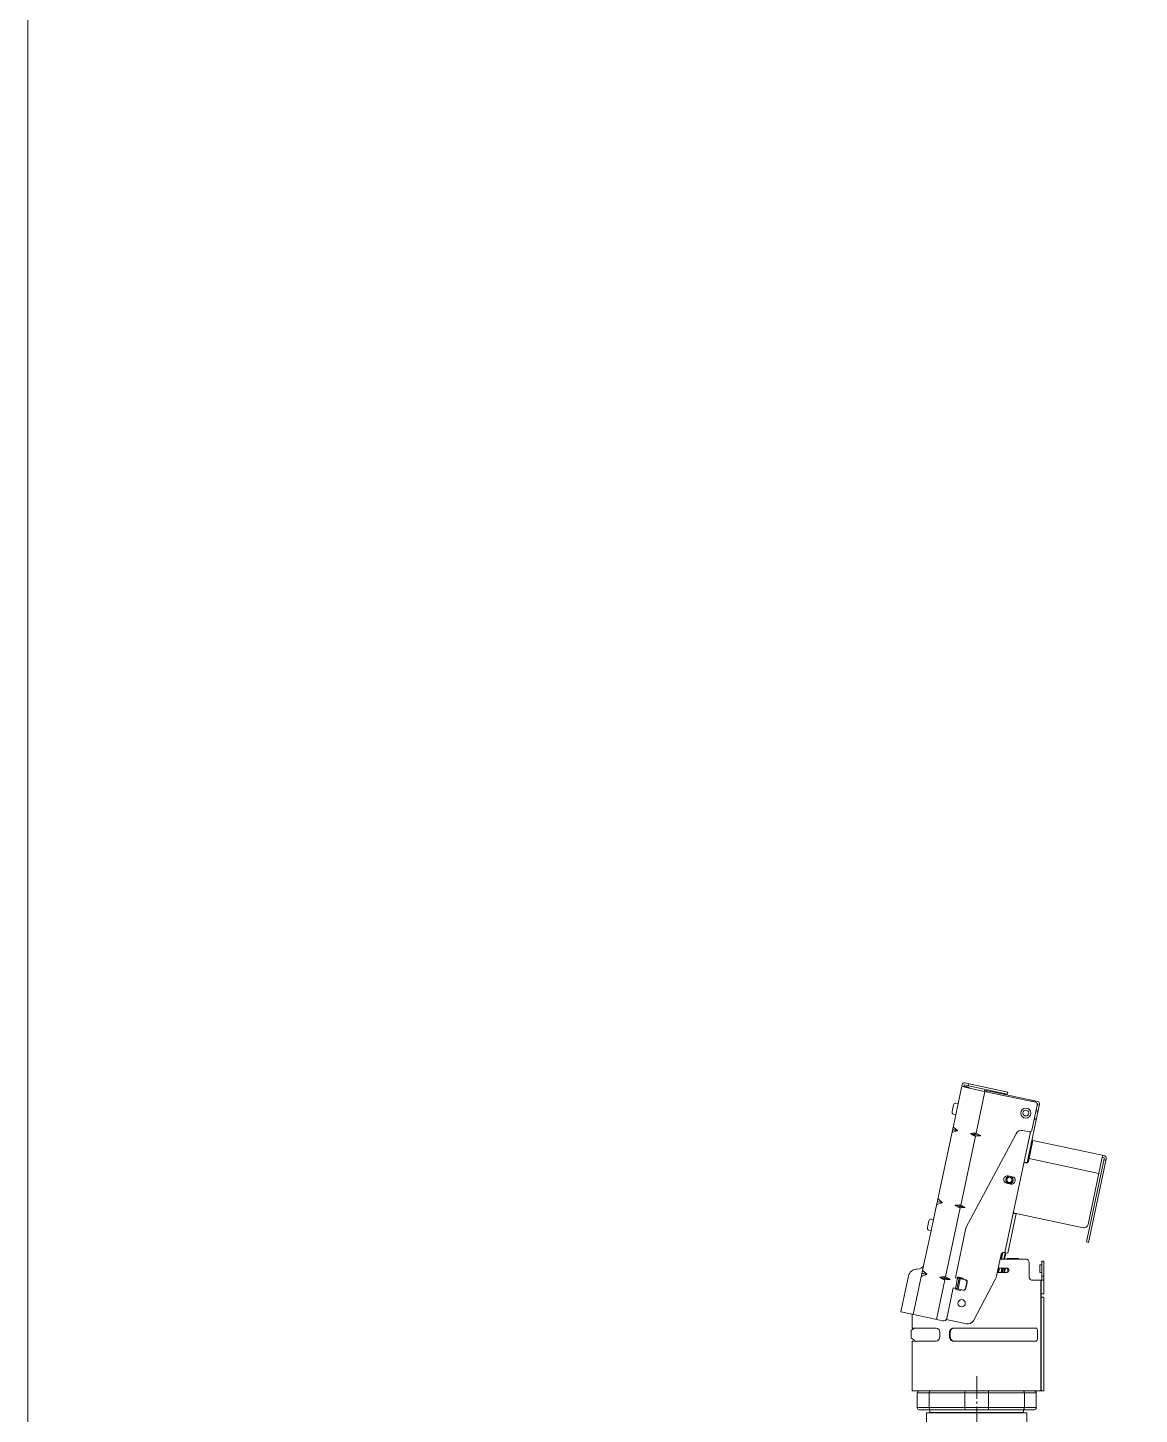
# Model space of a CAD drawing. Units: millimetres at full size. Extents: x -5218 to 5218, y -4308 to 3712.
# Drawn here: x -5218 to -4688, y 1249 to 1910 of the extents above; entities that cross this region are included whole.
import ezdxf

# ---------------------------------------------------------------- set-up
doc = ezdxf.new("R2010")
doc.units = ezdxf.units.MM
doc.header["$LTSCALE"] = 1.2
doc.linetypes.add('CHAIN2', pattern=[12, 9, -1, 1, -1])
for name, color, linetype, lineweight in [('0-0_Defpoints', 3, 'Continuous', 9), ('0-1_01_外形線', 134, 'Continuous', 9), ('0-3_04_中心線', 4, 'CHAIN2', 9)]:
    doc.layers.add(name, color=color, linetype=linetype, lineweight=lineweight)

msp = doc.modelspace()

# ---------------------------------------------------------------- linework, layer by layer
at = {"layer": '0-0_Defpoints'}
msp.add_lwpolyline([(-863.131, -64.453), (-5217.573, -64.453), (-5217.573, 2993.589), (-863.131, 2993.589)], close=True, dxfattribs=at)
at = {"layer": '0-1_01_外形線'}
for p, q in [((-4771.488, 1407.222), (-4750.947, 1402.856)), ((-4772.674, 1406.452), (-4774.598, 1397.404)), ((-4771.904, 1405.266), (-4771.696, 1406.244)), ((-4751.155, 1401.878), (-4771.696, 1406.244)), ((-4771.322, 1405.602), (-4771.415, 1405.162)), ((-4770.05, 1405.332), (-4771.322, 1405.602)), ((-4770.437, 1404.954), (-4770.343, 1405.394)), ((-4770.144, 1404.892), (-4770.05, 1405.332)), ((-4769.532, 1406.807), (-4769.74, 1405.828)), ((-4766.059, 1383.269), (-4761.838, 1403.126)), ((-4762.019, 1403.676), (-4762.123, 1403.187)), ((-4762.019, 1403.676), (-4736.587, 1398.27)), ((-4761.145, 1402.979), (-4761.041, 1403.468)), ((-4751.155, 1401.878), (-4750.947, 1402.856)), ((-4776.781, 1396.753), (-4777.471, 1393.508)), ((-4774.598, 1397.404), (-4775.741, 1392.024)), ((-4775.681, 1397.537), (-4774.598, 1397.404)), ((-4741.767, 1369.09), (-4735.817, 1397.084)), ((-4739.521, 1398.894), (-4739.625, 1398.405)), ((-4736.795, 1397.292), (-4739.487, 1384.629)), ((-4738.647, 1398.197), (-4738.543, 1398.686)), ((-4737.669, 1397.989), (-4737.565, 1398.478)), ((-4737.497, 1393.991), (-4736.518, 1393.783)), ((-4736.926, 1397.32), (-4736.795, 1397.292)), ((-4735.921, 1396.595), (-4736.899, 1396.803)), ((-4775.741, 1392.024), (-4786.345, 1342.139)), ((-4775.741, 1392.024), (-4776.785, 1392.344)), ((-4737.402, 1389.626), (-4738.38, 1389.834)), ((-4737.298, 1390.115), (-4738.276, 1390.323)), ((-4737.601, 1393.502), (-4736.622, 1393.294)), ((-4774.956, 1384.384), (-4777.261, 1384.874)), ((-4777.24, 1384.972), (-4774.936, 1384.482)), ((-4777.032, 1383.722), (-4774.956, 1384.384)), ((-4774.936, 1384.482), (-4776.563, 1385.932)), ((-4774.936, 1384.482), (-4774.956, 1384.384)), ((-4773.336, 1349.034), (-4766.354, 1381.882)), ((-4768.687, 1383.052), (-4768.666, 1383.15)), ((-4766.72, 1383.366), (-4766.997, 1382.063)), ((-4766.552, 1381.887), (-4766.242, 1383.345)), ((-4763.911, 1382.037), (-4766.407, 1382.567)), ((-4766.387, 1382.665), (-4763.89, 1382.134)), ((-4766.354, 1381.882), (-4763.911, 1382.037)), ((-4763.89, 1382.134), (-4766.059, 1383.269)), ((-4763.89, 1382.134), (-4763.911, 1382.037)), ((-4740.156, 1383.886), (-4752.385, 1326.35)), ((-4740.673, 1383.859), (-4743.73, 1384.509)), ((-4738.97, 1379.812), (-4741.091, 1369.835)), ((-4705.224, 1372.639), (-4738.97, 1379.812)), ((-4743.191, 1369.26), (-4742.277, 1369.065)), ((-4743.035, 1369.379), (-4743.066, 1369.233)), ((-4742.72, 1369.415), (-4742.772, 1369.17)), ((-4741.742, 1369.207), (-4742.72, 1369.415)), ((-4707.557, 1364.065), (-4740.814, 1371.134)), ((-4705.047, 1371.068), (-4713.467, 1331.453)), ((-4705.921, 1371.765), (-4712.719, 1339.78)), ((-4712.489, 1331.245), (-4704.068, 1370.86)), ((-4705.921, 1371.765), (-4705.713, 1372.743)), ((-4705.921, 1371.765), (-4705.432, 1371.661)), ((-4704.172, 1370.371), (-4705.151, 1370.579)), ((-4750.742, 1362.941), (-4748.785, 1362.525)), ((-4749.534, 1359.004), (-4751.49, 1359.42)), ((-4782.233, 1350.149), (-4784.538, 1350.639)), ((-4784.517, 1350.737), (-4782.213, 1350.247)), ((-4784.309, 1349.487), (-4782.233, 1350.149)), ((-4782.213, 1350.247), (-4783.84, 1351.697)), ((-4782.213, 1350.247), (-4782.233, 1350.149)), ((-4780.612, 1314.799), (-4773.63, 1347.647)), ((-4775.964, 1348.817), (-4775.943, 1348.915)), ((-4773.997, 1349.131), (-4774.274, 1347.828)), ((-4773.829, 1347.652), (-4773.519, 1349.11)), ((-4771.188, 1347.801), (-4773.684, 1348.332)), ((-4773.664, 1348.43), (-4771.167, 1347.899)), ((-4773.63, 1347.647), (-4771.188, 1347.801)), ((-4771.167, 1347.899), (-4773.336, 1349.034)), ((-4771.167, 1347.899), (-4771.188, 1347.801)), ((-4788.528, 1341.487), (-4789.218, 1338.242)), ((-4787.488, 1336.759), (-4786.345, 1342.139)), ((-4787.428, 1342.272), (-4786.345, 1342.139)), ((-4750.918, 1326.038), (-4746.888, 1344.998)), ((-4748.16, 1345.268), (-4748.189, 1345.128)), ((-4747.866, 1345.206), (-4747.918, 1344.961)), ((-4747.918, 1344.961), (-4746.94, 1344.753)), ((-4787.488, 1336.759), (-4788.532, 1337.078)), ((-4713.467, 1331.453), (-4712.489, 1331.245)), ((-4754.06, 1325.684), (-4756.306, 1315.12)), ((-4753.501, 1326.384), (-4754.177, 1323.206)), ((-4753.974, 1323.206), (-4753.284, 1326.455)), ((-4752.874, 1326.454), (-4751.896, 1326.246)), ((-4752.145, 1326.299), (-4752.802, 1323.206)), ((-4752.542, 1323.206), (-4751.896, 1326.246)), ((-4750.918, 1326.038), (-4751.896, 1326.246)), ((-4751.326, 1323.353), (-4751.362, 1323.206)), ((-4745.955, 1323.506), (-4751.132, 1323.506)), ((-4745.847, 1323.448), (-4745.539, 1323.206)), ((-4740.793, 1315.206), (-4740.793, 1321.206)), ((-4801.831, 1298.137), (-4798.191, 1315.265)), ((-4789.51, 1315.914), (-4791.815, 1316.404)), ((-4791.794, 1316.502), (-4789.49, 1316.012)), ((-4791.586, 1315.252), (-4789.51, 1315.914)), ((-4789.49, 1316.012), (-4791.116, 1317.462)), ((-4789.49, 1316.012), (-4789.51, 1315.914)), ((-4783.241, 1314.582), (-4783.22, 1314.679)), ((-4781.274, 1314.895), (-4781.551, 1313.593)), ((-4781.106, 1313.417), (-4780.796, 1314.875)), ((-4778.444, 1313.664), (-4780.612, 1314.799)), ((-4772.65, 1314.102), (-4774.723, 1314.543)), ((-4774.297, 1314.65), (-4772.34, 1314.234)), ((-4751.221, 1316.956), (-4755.915, 1316.956)), ((-4755.08, 1318.956), (-4755.505, 1316.956)), ((-4751.221, 1318.956), (-4755.49, 1318.956)), ((-4755.303, 1316.956), (-4754.878, 1318.956)), ((-4753.705, 1318.956), (-4754.13, 1316.956)), ((-4753.871, 1316.956), (-4753.446, 1318.956)), ((-4753.479, 1316.956), (-4752.999, 1318.956)), ((-4752.382, 1318.956), (-4752.862, 1316.956)), ((-4752.079, 1318.956), (-4752.562, 1316.956)), ((-4735.738, 1320.506), (-4734.938, 1320.506)), ((-4735.738, 1320.506), (-4735.738, 1316.906)), ((-4734.938, 1316.906), (-4735.738, 1316.906)), ((-4734.738, 1316.706), (-4734.738, 1320.706)), ((-4734.738, 1316.706), (-4734.738, 1315.206)), ((-4734.738, 1315.206), (-4733.738, 1315.206)), ((-4734.738, 1315.206), (-4734.738, 1313.402)), ((-4784.918, 1294.542), (-4780.907, 1313.412)), ((-4778.464, 1313.566), (-4780.961, 1314.097)), ((-4780.94, 1314.195), (-4778.444, 1313.664)), ((-4780.907, 1313.412), (-4778.464, 1313.566)), ((-4780, 1295.031), (-4776.923, 1309.507)), ((-4778.444, 1313.664), (-4778.464, 1313.566)), ((-4771.999, 1308.461), (-4776.923, 1309.507)), ((-4774.822, 1314.172), (-4775.861, 1309.281)), ((-4773.588, 1308.365), (-4775.544, 1308.781)), ((-4775.17, 1309.134), (-4774.13, 1314.025)), ((-4774.906, 1314.19), (-4774.89, 1314.265)), ((-4774.878, 1314.31), (-4772.947, 1313.9)), ((-4773.85, 1313.966), (-4774.874, 1314.302)), ((-4774.591, 1309.011), (-4773.551, 1313.902)), ((-4771.955, 1313.641), (-4771.971, 1313.566)), ((-4771.1, 1309.292), (-4770.476, 1312.226)), ((-4770.846, 1309.238), (-4771.1, 1309.292)), ((-4770.846, 1309.238), (-4770.223, 1312.172)), ((-4770.476, 1312.226), (-4770.223, 1312.172)), ((-4756.78, 1313.816), (-4767.332, 1293.925)), ((-4735.586, 1313.206), (-4739.673, 1313.206)), ((-4733.933, 1313.206), (-4735.586, 1313.206)), ((-4735.119, 1260.506), (-4735.119, 1313.206)), ((-4735.085, 1260.506), (-4735.085, 1313.206)), ((-4734.972, 1306.706), (-4735.085, 1306.706)), ((-4734.972, 1305.206), (-4735.085, 1305.206)), ((-4734.972, 1306.706), (-4734.972, 1305.206)), ((-4733.712, 1305.206), (-4734.972, 1305.206)), ((-4733.739, 1260.506), (-4733.739, 1305.206)), ((-4733.712, 1305.206), (-4733.712, 1260.506)), ((-4801.831, 1298.137), (-4796.496, 1297.003)), ((-4796.472, 1290.406), (-4796.472, 1296.998)), ((-4781.779, 1293.875), (-4796.472, 1296.998)), ((-4796.972, 1285.819), (-4796.972, 1289.194)), ((-4796.691, 1289.643), (-4795.753, 1290.101)), ((-4783.36, 1288.406), (-4783.36, 1286.206)), ((-4770.606, 1292.396), (-4780.263, 1294.449)), ((-4778.718, 1286.206), (-4778.718, 1288.406)), ((-4778.295, 1288.406), (-4778.295, 1286.206)), ((-4776.878, 1290.406), (-4737.465, 1290.406)), ((-4736.736, 1286.206), (-4736.736, 1288.406)), ((-4795.753, 1284.912), (-4796.691, 1285.369)), ((-4796.472, 1260.506), (-4796.472, 1284.206)), ((-4795.472, 1284.206), (-4795.472, 1284.462)), ((-4776.878, 1284.206), (-4737.465, 1284.206)), ((-4738.372, 1260.506), (-4796.472, 1260.506)), ((-4794.072, 1252.506), (-4794.072, 1259.506)), ((-4794.072, 1259.506), (-4737.372, 1259.506)), ((-4788.395, 1252.506), (-4788.395, 1259.506)), ((-4771.4, 1252.506), (-4771.4, 1259.506)), ((-4760.045, 1252.506), (-4760.045, 1259.506)), ((-4743.05, 1252.506), (-4743.05, 1259.506)), ((-4738.372, 1260.506), (-4733.712, 1260.506)), ((-4737.372, 1252.506), (-4737.372, 1259.506)), ((-4737.372, 1252.506), (-4794.072, 1252.506)), ((-4793.072, 1251.506), (-4788.172, 1251.506)), ((-4741.821, 1250.006), (-4789.624, 1250.006)), ((-4789.624, 1250.006), (-4789.624, 1244.089)), ((-4788.172, 1251.506), (-4743.272, 1251.506)), ((-4787.972, 1250.206), (-4787.972, 1251.306)), ((-4743.472, 1250.206), (-4787.972, 1250.206)), ((-4743.472, 1251.306), (-4743.472, 1250.206)), ((-4743.272, 1251.506), (-4738.372, 1251.506)), ((-4741.821, 1250.006), (-4741.821, 1244.089))]:
    msp.add_line(p, q, dxfattribs=at)
for points in [[(-4737.669, 1397.989), (-4762.123, 1403.187), (-4769.227, 1404.697), (-4771.415, 1405.162), (-4771.904, 1405.266), (-4772.882, 1405.474)], [(-4770.96, 1313.351), (-4775.884, 1314.398), (-4770.831, 1338.168), (-4747.003, 1382.983)], [(-4766.869, 1382.665), (-4768.687, 1383.052), (-4766.997, 1382.063)], [(-4766.72, 1383.366), (-4768.666, 1383.15), (-4766.848, 1382.763)], [(-4774.146, 1348.43), (-4775.964, 1348.817), (-4774.274, 1347.828)], [(-4773.997, 1349.131), (-4775.943, 1348.915), (-4774.125, 1348.528)], [(-4715.092, 1338.239), (-4746.888, 1344.998), (-4748.282, 1345.294)], [(-4787.488, 1336.759), (-4790.882, 1320.794), (-4795.963, 1296.89)], [(-4742.028, 1323.206), (-4745.539, 1323.206), (-4751.362, 1323.206), (-4752.542, 1323.206), (-4754.587, 1323.206)], [(-4751.111, 1323.206), (-4751.052, 1323.448), (-4745.847, 1323.448)], [(-4734.972, 1306.706), (-4733.738, 1306.706), (-4733.738, 1322.206)], [(-4733.738, 1322.206), (-4734.738, 1322.206), (-4734.738, 1320.706)], [(-4781.423, 1314.195), (-4783.241, 1314.582), (-4781.551, 1313.593)], [(-4781.274, 1314.895), (-4783.22, 1314.679), (-4781.402, 1314.293)], [(-4796.472, 1290.406), (-4795.493, 1290.406), (-4784.961, 1290.406)], [(-4796.472, 1284.206), (-4795.472, 1284.206), (-4784.961, 1284.206)]]:
    msp.add_lwpolyline(points, dxfattribs=at)
for centre, radius in [((-4742.34, 1392.848), 2.4), ((-4742.34, 1392.848), 1.4), ((-4750.131, 1360.971), 1.75), ((-4750.131, 1360.971), 1.25), ((-4772.9, 1302.221), 1.75)]:
    msp.add_circle(centre, radius, dxfattribs=at)
for centre, radius, start, end in [((-4771.696, 1406.244), 1, 78, 168), ((-4770.299, 1404.158), 1.2, 26.68219, 78), ((-4775.803, 1396.545), 1, 83, 168), ((-4737.877, 1397.011), 1, 348, 78), ((-4736.795, 1397.292), 1, 348, 78), ((-4776.492, 1393.3), 1, 168, 253), ((-4777.337, 1383.787), 0.151, 168.19148, 206.23163), ((-4777.361, 1383.812), 0.144, 219.283, 270.16588), ((-4777.348, 1384.603), 0.936, 269.19458, 289.67691), ((-4776.868, 1385.996), 0.151, 129.76837, 167.80852), ((-4776.9, 1385.983), 0.144, 65.83412, 116.717), ((-4777.209, 1385.255), 0.936, 46.32309, 66.80542), ((-4766.424, 1382.959), 1.079, 263.20216, 273.75491), ((-4766.561, 1382.314), 1.079, 62.24509, 72.79784), ((-4744.354, 1381.574), 3, 78, 152), ((-4740.465, 1384.837), 1, 258, 348), ((-4742.824, 1368.925), 0.5, 78.05772, 167.94228), ((-4742.069, 1370.043), 1, 258, 287.54807), ((-4742.069, 1370.043), 1, 287.54807, 348), ((-4705.536, 1371.172), 0.5, 348, 78), ((-4705.536, 1371.172), 1.5, 348, 78), ((-4751.116, 1361.181), 1.8, 78, 258), ((-4749.16, 1360.765), 1.8, 258, 78), ((-4784.614, 1349.552), 0.151, 168.19148, 206.23163), ((-4784.638, 1349.577), 0.144, 219.283, 270.16588), ((-4784.625, 1350.368), 0.936, 269.19458, 289.67691), ((-4784.145, 1351.761), 0.151, 129.76837, 167.80852), ((-4784.177, 1351.748), 0.144, 65.83412, 116.717), ((-4784.486, 1351.02), 0.936, 46.32309, 66.80542), ((-4773.701, 1348.724), 1.079, 263.20216, 273.75491), ((-4773.838, 1348.079), 1.079, 62.24509, 72.79784), ((-4787.55, 1341.279), 1, 83, 168), ((-4747.814, 1345.451), 0.5, 168.06108, 257.93892), ((-4788.239, 1338.035), 1, 168, 253), ((-4714.676, 1340.196), 2, 258, 348), ((-4753.082, 1325.476), 1, 78, 168), ((-4751.148, 1323.28), 0.193, 60.3262, 157.80682), ((-4751.132, 1323.306), 0.2, 90, 166.5), ((-4751.142, 1323.409), 0.0982, 23.43996, 83.87038), ((-4751.844, 1323.468), 0.714, 0.34289, 3.07648), ((-4745.96, 1323.369), 0.137, 34.9652, 88.02326), ((-4742.073, 1322.21), 0.998, 38.4792, 87.38293), ((-4743.442, 1321.281), 2.65, 358.38986, 35.78312), ((-4794.278, 1314.433), 4, 86.19762, 168), ((-4793.816, 1321.418), 3, 266.39564, 348.00054), ((-4791.891, 1315.317), 0.151, 168.19148, 206.23163), ((-4791.915, 1315.342), 0.144, 219.283, 270.16588), ((-4791.901, 1316.133), 0.936, 269.19458, 289.67691), ((-4791.422, 1317.526), 0.151, 129.76837, 167.80852), ((-4791.453, 1317.513), 0.144, 65.83412, 116.717), ((-4791.763, 1316.785), 0.936, 46.32309, 66.80542), ((-4781.115, 1313.844), 1.079, 62.24509, 72.79784), ((-4774.401, 1314.161), 0.5, 78, 168), ((-4761.197, 1316.16), 5, 332.0546, 348), ((-4751.722, 1318.158), 0.799, 41.16804, 90), ((-4751.722, 1317.756), 0.799, 270, 318.83196), ((-4751.221, 1318.158), 0.799, 41.16804, 90), ((-4751.221, 1317.756), 0.799, 270, 318.83196), ((-4751.951, 1317.957), 1.104, 318.83196, 41.16804), ((-4751.451, 1317.957), 1.104, 318.83196, 41.16804), ((-4738.144, 1315.132), 2.65, 178.38986, 215.78312), ((-4734.938, 1320.706), 0.2, 270, 0), ((-4734.938, 1316.706), 0.2, 0, 90), ((-4780.978, 1314.489), 1.079, 263.20216, 273.75491), ((-4775.44, 1309.27), 0.5, 176.80827, 258), ((-4773.484, 1308.854), 0.5, 258, 339.19173), ((-4774.317, 1316.402), 2.86, 294.95327, 311.30588), ((-4772.444, 1313.745), 0.5, 348, 78), ((-4772.065, 1309.48), 0.983, 259.01019, 348.97576), ((-4771.812, 1309.426), 0.983, 259.01019, 348.97576), ((-4771.434, 1312.447), 0.983, 347.02424, 76.98981), ((-4771.181, 1312.393), 0.983, 347.02424, 76.98981), ((-4739.44, 1314.292), 1.11, 219.7369, 257.88756), ((-4735.781, 1315.997), 2.797, 274.00816, 291.90831), ((-4733.941, 1313.41), 0.203, 272.26981, 357.73019), ((-4781.468, 1295.343), 1.5, 258, 348), ((-4796.472, 1289.194), 0.5, 116, 180), ((-4795.972, 1290.55), 0.5, 296, 343.25773), ((-4784.961, 1289.021), 1.385, 38.67655, 90), ((-4785.729, 1288.406), 2.369, 0, 38.67655), ((-4776.594, 1288.406), 2.124, 137.36952, 180), ((-4776.171, 1288.406), 2.124, 137.36952, 180), ((-4776.877, 1288.667), 1.739, 90, 137.36952), ((-4776.454, 1288.667), 1.739, 90, 137.36952), ((-4769.982, 1295.331), 3, 258, 332.0546), ((-4737.492, 1289.991), 0.416, 38.45141, 86.31144), ((-4738.796, 1289.113), 1.987, 12.20939, 34.88975), ((-4742.312, 1288.395), 5.576, 0.11879, 11.78145), ((-4796.472, 1285.819), 0.5, 180, 244), ((-4795.972, 1284.462), 0.5, 0, 64), ((-4784.961, 1285.592), 1.385, 270, 321.32345), ((-4785.729, 1286.206), 2.369, 321.32345, 0), ((-4776.594, 1286.206), 2.124, 180, 222.63048), ((-4776.171, 1286.206), 2.124, 180, 222.63048), ((-4776.877, 1285.946), 1.739, 222.63048, 270), ((-4776.454, 1285.946), 1.739, 222.63048, 270), ((-4737.492, 1284.622), 0.416, 273.68856, 321.54859), ((-4738.796, 1285.5), 1.987, 325.11025, 347.79061), ((-4742.312, 1286.218), 5.576, 348.21855, 359.88121), ((-4793.072, 1259.506), 1, 89.99996, 180.00004), ((-4787.054, 1259.531), 1.341, 153.07472, 181.04204), ((-4787.693, 1259.905), 0.604, 95.25213, 157.33604), ((-4769.175, 1259.535), 2.225, 161.08181, 180.74619), ((-4770.885, 1260.122), 0.417, 112.79576, 161.10872), ((-4760.559, 1260.122), 0.417, 18.89128, 67.20424), ((-4762.27, 1259.535), 2.225, 359.25381, 18.91819), ((-4743.752, 1259.905), 0.604, 22.66396, 84.74787), ((-4744.39, 1259.531), 1.341, 358.95796, 26.92528), ((-4738.372, 1259.506), 1, 0.00004, 89.99996), ((-4793.072, 1252.506), 1, 180.00004, 269.99996), ((-4787.054, 1252.482), 1.341, 178.95796, 206.92528), ((-4787.693, 1252.108), 0.604, 202.66396, 264.74787), ((-4788.172, 1251.306), 0.2, 0, 90), ((-4769.175, 1252.477), 2.225, 179.25381, 198.91819), ((-4770.885, 1251.891), 0.417, 198.89128, 247.20424), ((-4760.559, 1251.891), 0.417, 292.79576, 341.10872), ((-4762.27, 1252.477), 2.225, 341.08181, 0.74619), ((-4743.752, 1252.108), 0.604, 275.25213, 337.33604), ((-4743.272, 1251.306), 0.2, 90, 180), ((-4743.272, 1251.306), 0.2, 90, 180), ((-4744.39, 1252.482), 1.341, 333.07472, 1.04204), ((-4738.372, 1252.506), 1, 269.99996, 0.00004)]:
    msp.add_arc(centre, radius, start, end, dxfattribs=at)
at = {"layer": '0-3_04_中心線'}
msp.add_line((-4765.722, 1267.453), (-4765.722, 922.624), dxfattribs=at)

doc.saveas('drawing.dxf')
